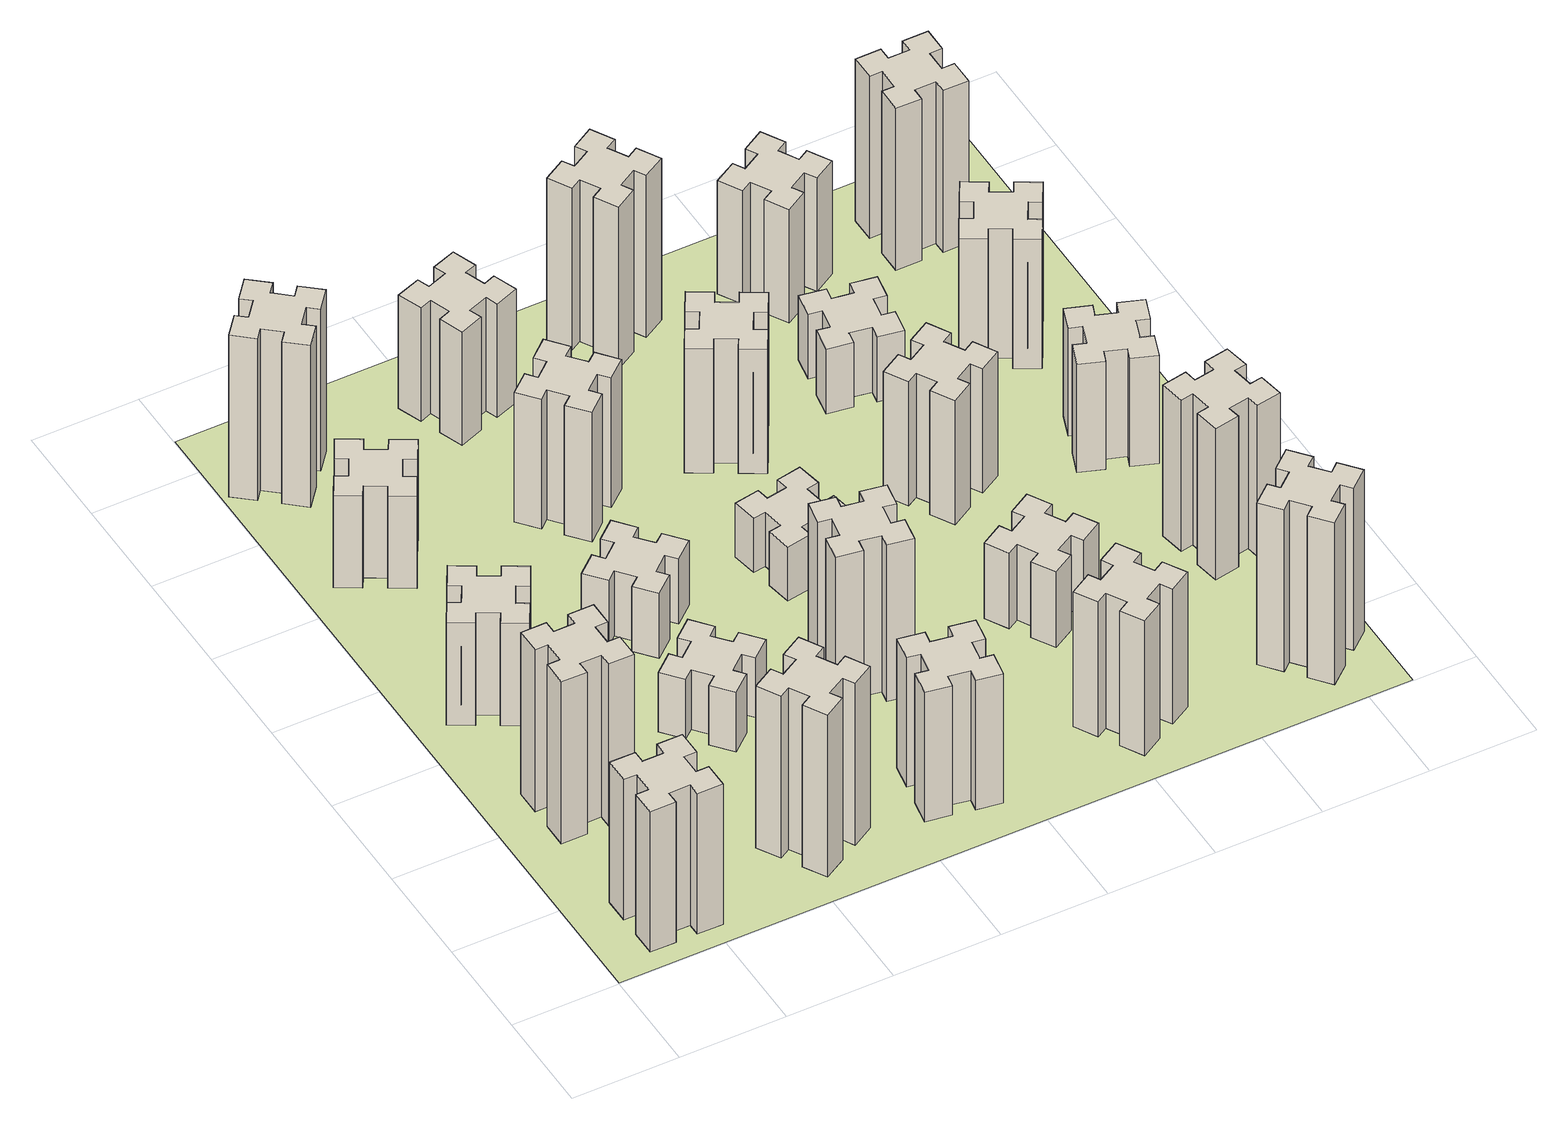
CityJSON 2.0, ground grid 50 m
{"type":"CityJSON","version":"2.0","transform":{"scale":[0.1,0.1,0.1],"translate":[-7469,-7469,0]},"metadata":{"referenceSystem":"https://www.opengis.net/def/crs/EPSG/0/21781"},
"CityObjects":{
"building1":{"type":"Building","attributes":{"class":"1000","function":"1000","usage":"1000","yearOfConstruction":2016,"roofType":"1000","measuredHeight":78,"storeysAboveGround":30,"storeysBelowGround":0},"geometry":[{"type":"Solid","lod":"1","boundaries":[[[[0,1,2,3,4,5,6,7,8,9,10,11,12,13,14,15,16,17,18,19]],[[17,16,20,21]],[[16,15,22,20]],[[15,14,23,22]],[[14,13,24,23]],[[13,12,25,24]],[[12,11,26,25]],[[11,10,27,26]],[[10,9,28,27]],[[9,8,29,28]],[[8,7,30,29]],[[7,6,31,30]],[[6,5,32,31]],[[5,4,33,32]],[[4,3,34,33]],[[3,2,35,34]],[[2,1,36,35]],[[1,0,37,36]],[[0,19,38,37]],[[19,18,39,38]],[[18,17,21,39]],[[24,25,26,27,28,29,30,31,32,33,34,35,36,37,38,39,21,20,22,23]]]]}]},
"building2":{"type":"Building","attributes":{"class":"1000","function":"1000","usage":"1000","yearOfConstruction":2016,"roofType":"1000","measuredHeight":90,"storeysAboveGround":30,"storeysBelowGround":0},"geometry":[{"type":"Solid","lod":"1","boundaries":[[[[40,41,42,43,44,45,46,47,48,49,50,51,52,53,54,55,56,57,58,59]],[[57,56,60,61]],[[56,55,62,60]],[[55,54,63,62]],[[54,53,64,63]],[[53,52,65,64]],[[52,51,66,65]],[[51,50,67,66]],[[50,49,68,67]],[[49,48,69,68]],[[48,47,70,69]],[[47,46,71,70]],[[46,45,72,71]],[[45,44,73,72]],[[44,43,74,73]],[[43,42,75,74]],[[42,41,76,75]],[[41,40,77,76]],[[40,59,78,77]],[[59,58,79,78]],[[58,57,61,79]],[[64,65,66,67,68,69,70,71,72,73,74,75,76,77,78,79,61,60,62,63]]]]}]},
"building3":{"type":"Building","attributes":{"class":"1000","function":"1000","usage":"1000","yearOfConstruction":2016,"roofType":"1000","measuredHeight":57,"storeysAboveGround":30,"storeysBelowGround":0},"geometry":[{"type":"Solid","lod":"1","boundaries":[[[[80,81,82,83,84,85,86,87,88,89,90,91,92,93,94,95,96,97,98,99]],[[97,96,100,101]],[[96,95,102,100]],[[95,94,103,102]],[[94,93,104,103]],[[93,92,105,104]],[[92,91,106,105]],[[91,90,107,106]],[[90,89,108,107]],[[89,88,109,108]],[[88,87,110,109]],[[87,86,111,110]],[[86,85,112,111]],[[85,84,113,112]],[[84,83,114,113]],[[83,82,115,114]],[[82,81,116,115]],[[81,80,117,116]],[[80,99,118,117]],[[99,98,119,118]],[[98,97,101,119]],[[104,105,106,107,108,109,110,111,112,113,114,115,116,117,118,119,101,100,102,103]]]]}]},
"building4":{"type":"Building","attributes":{"class":"1000","function":"1000","usage":"1000","yearOfConstruction":2016,"roofType":"1000","measuredHeight":51,"storeysAboveGround":30,"storeysBelowGround":0},"geometry":[{"type":"Solid","lod":"1","boundaries":[[[[120,121,122,123,124,125,126,127,128,129,130,131,132,133,134,135,136,137,138,139]],[[137,136,140,141]],[[136,135,142,140]],[[135,134,143,142]],[[134,133,144,143]],[[133,132,145,144]],[[132,131,146,145]],[[131,130,147,146]],[[130,129,148,147]],[[129,128,149,148]],[[128,127,150,149]],[[127,126,151,150]],[[126,125,152,151]],[[125,124,153,152]],[[124,123,154,153]],[[123,122,155,154]],[[122,121,156,155]],[[121,120,157,156]],[[120,139,158,157]],[[139,138,159,158]],[[138,137,141,159]],[[144,145,146,147,148,149,150,151,152,153,154,155,156,157,158,159,141,140,142,143]]]]}]},
"building5":{"type":"Building","attributes":{"class":"1000","function":"1000","usage":"1000","yearOfConstruction":2016,"roofType":"1000","measuredHeight":90,"storeysAboveGround":30,"storeysBelowGround":0},"geometry":[{"type":"Solid","lod":"1","boundaries":[[[[160,161,162,163,164,165,166,167,168,169,170,171,172,173,174,175,176,177,178,179]],[[177,176,180,181]],[[176,175,182,180]],[[175,174,183,182]],[[174,173,184,183]],[[173,172,185,184]],[[172,171,186,185]],[[171,170,187,186]],[[170,169,188,187]],[[169,168,189,188]],[[168,167,190,189]],[[167,166,191,190]],[[166,165,192,191]],[[165,164,193,192]],[[164,163,194,193]],[[163,162,195,194]],[[162,161,196,195]],[[161,160,197,196]],[[160,179,198,197]],[[179,178,199,198]],[[178,177,181,199]],[[184,185,186,187,188,189,190,191,192,193,194,195,196,197,198,199,181,180,182,183]]]]}]},
"building6":{"type":"Building","attributes":{"class":"1000","function":"1000","usage":"1000","yearOfConstruction":2016,"roofType":"1000","measuredHeight":90,"storeysAboveGround":30,"storeysBelowGround":0},"geometry":[{"type":"Solid","lod":"1","boundaries":[[[[200,201,202,203,204,205,206,207,208,209,210,211,212,213,214,215,216,217,218,219]],[[217,216,220,221]],[[216,215,222,220]],[[215,214,223,222]],[[214,213,224,223]],[[213,212,225,224]],[[212,211,226,225]],[[211,210,227,226]],[[210,209,228,227]],[[209,208,229,228]],[[208,207,230,229]],[[207,206,231,230]],[[206,205,232,231]],[[205,204,233,232]],[[204,203,234,233]],[[203,202,235,234]],[[202,201,236,235]],[[201,200,237,236]],[[200,219,238,237]],[[219,218,239,238]],[[218,217,221,239]],[[224,225,226,227,228,229,230,231,232,233,234,235,236,237,238,239,221,220,222,223]]]]}]},
"building7":{"type":"Building","attributes":{"class":"1000","function":"1000","usage":"1000","yearOfConstruction":2016,"roofType":"1000","measuredHeight":33,"storeysAboveGround":30,"storeysBelowGround":0},"geometry":[{"type":"Solid","lod":"1","boundaries":[[[[240,241,242,243,244,245,246,247,248,249,250,251,252,253,254,255,256,257,258,259]],[[257,256,260,261]],[[256,255,262,260]],[[255,254,263,262]],[[254,253,264,263]],[[253,252,265,264]],[[252,251,266,265]],[[251,250,267,266]],[[250,249,268,267]],[[249,248,269,268]],[[248,247,270,269]],[[247,246,271,270]],[[246,245,272,271]],[[245,244,273,272]],[[244,243,274,273]],[[243,242,275,274]],[[242,241,276,275]],[[241,240,277,276]],[[240,259,278,277]],[[259,258,279,278]],[[258,257,261,279]],[[264,265,266,267,268,269,270,271,272,273,274,275,276,277,278,279,261,260,262,263]]]]}]},
"building8":{"type":"Building","attributes":{"class":"1000","function":"1000","usage":"1000","yearOfConstruction":2016,"roofType":"1000","measuredHeight":36,"storeysAboveGround":30,"storeysBelowGround":0},"geometry":[{"type":"Solid","lod":"1","boundaries":[[[[280,281,282,283,284,285,286,287,288,289,290,291,292,293,294,295,296,297,298,299]],[[297,296,300,301]],[[296,295,302,300]],[[295,294,303,302]],[[294,293,304,303]],[[293,292,305,304]],[[292,291,306,305]],[[291,290,307,306]],[[290,289,308,307]],[[289,288,309,308]],[[288,287,310,309]],[[287,286,311,310]],[[286,285,312,311]],[[285,284,313,312]],[[284,283,314,313]],[[283,282,315,314]],[[282,281,316,315]],[[281,280,317,316]],[[280,299,318,317]],[[299,298,319,318]],[[298,297,301,319]],[[304,305,306,307,308,309,310,311,312,313,314,315,316,317,318,319,301,300,302,303]]]]}]},
"building9":{"type":"Building","attributes":{"class":"1000","function":"1000","usage":"1000","yearOfConstruction":2016,"roofType":"1000","measuredHeight":72,"storeysAboveGround":30,"storeysBelowGround":0},"geometry":[{"type":"Solid","lod":"1","boundaries":[[[[320,321,322,323,324,325,326,327,328,329,330,331,332,333,334,335,336,337,338,339]],[[337,336,340,341]],[[336,335,342,340]],[[335,334,343,342]],[[334,333,344,343]],[[333,332,345,344]],[[332,331,346,345]],[[331,330,347,346]],[[330,329,348,347]],[[329,328,349,348]],[[328,327,350,349]],[[327,326,351,350]],[[326,325,352,351]],[[325,324,353,352]],[[324,323,354,353]],[[323,322,355,354]],[[322,321,356,355]],[[321,320,357,356]],[[320,339,358,357]],[[339,338,359,358]],[[338,337,341,359]],[[344,345,346,347,348,349,350,351,352,353,354,355,356,357,358,359,341,340,342,343]]]]}]},
"building10":{"type":"Building","attributes":{"class":"1000","function":"1000","usage":"1000","yearOfConstruction":2016,"roofType":"1000","measuredHeight":72,"storeysAboveGround":30,"storeysBelowGround":0},"geometry":[{"type":"Solid","lod":"1","boundaries":[[[[360,361,362,363,364,365,366,367,368,369,370,371,372,373,374,375,376,377,378,379]],[[377,376,380,381]],[[376,375,382,380]],[[375,374,383,382]],[[374,373,384,383]],[[373,372,385,384]],[[372,371,386,385]],[[371,370,387,386]],[[370,369,388,387]],[[369,368,389,388]],[[368,367,390,389]],[[367,366,391,390]],[[366,365,392,391]],[[365,364,393,392]],[[364,363,394,393]],[[363,362,395,394]],[[362,361,396,395]],[[361,360,397,396]],[[360,379,398,397]],[[379,378,399,398]],[[378,377,381,399]],[[384,385,386,387,388,389,390,391,392,393,394,395,396,397,398,399,381,380,382,383]]]]}]},
"building11":{"type":"Building","attributes":{"class":"1000","function":"1000","usage":"1000","yearOfConstruction":2016,"roofType":"1000","measuredHeight":87,"storeysAboveGround":30,"storeysBelowGround":0},"geometry":[{"type":"Solid","lod":"1","boundaries":[[[[400,401,402,403,404,405,406,407,408,409,410,411,412,413,414,415,416,417,418,419]],[[417,416,420,421]],[[416,415,422,420]],[[415,414,423,422]],[[414,413,424,423]],[[413,412,425,424]],[[412,411,426,425]],[[411,410,427,426]],[[410,409,428,427]],[[409,408,429,428]],[[408,407,430,429]],[[407,406,431,430]],[[406,405,432,431]],[[405,404,433,432]],[[404,403,434,433]],[[403,402,435,434]],[[402,401,436,435]],[[401,400,437,436]],[[400,419,438,437]],[[419,418,439,438]],[[418,417,421,439]],[[424,425,426,427,428,429,430,431,432,433,434,435,436,437,438,439,421,420,422,423]]]]}]},
"building12":{"type":"Building","attributes":{"class":"1000","function":"1000","usage":"1000","yearOfConstruction":2016,"roofType":"1000","measuredHeight":63,"storeysAboveGround":30,"storeysBelowGround":0},"geometry":[{"type":"Solid","lod":"1","boundaries":[[[[440,441,442,443,444,445,446,447,448,449,450,451,452,453,454,455,456,457,458,459]],[[457,456,460,461]],[[456,455,462,460]],[[455,454,463,462]],[[454,453,464,463]],[[453,452,465,464]],[[452,451,466,465]],[[451,450,467,466]],[[450,449,468,467]],[[449,448,469,468]],[[448,447,470,469]],[[447,446,471,470]],[[446,445,472,471]],[[445,444,473,472]],[[444,443,474,473]],[[443,442,475,474]],[[442,441,476,475]],[[441,440,477,476]],[[440,459,478,477]],[[459,458,479,478]],[[458,457,461,479]],[[464,465,466,467,468,469,470,471,472,473,474,475,476,477,478,479,461,460,462,463]]]]}]},
"building13":{"type":"Building","attributes":{"class":"1000","function":"1000","usage":"1000","yearOfConstruction":2016,"roofType":"1000","measuredHeight":30,"storeysAboveGround":30,"storeysBelowGround":0},"geometry":[{"type":"Solid","lod":"1","boundaries":[[[[480,481,482,483,484,485,486,487,488,489,490,491,492,493,494,495,496,497,498,499]],[[497,496,500,501]],[[496,495,502,500]],[[495,494,503,502]],[[494,493,504,503]],[[493,492,505,504]],[[492,491,506,505]],[[491,490,507,506]],[[490,489,508,507]],[[489,488,509,508]],[[488,487,510,509]],[[487,486,511,510]],[[486,485,512,511]],[[485,484,513,512]],[[484,483,514,513]],[[483,482,515,514]],[[482,481,516,515]],[[481,480,517,516]],[[480,499,518,517]],[[499,498,519,518]],[[498,497,501,519]],[[504,505,506,507,508,509,510,511,512,513,514,515,516,517,518,519,501,500,502,503]]]]}]},
"building14":{"type":"Building","attributes":{"class":"1000","function":"1000","usage":"1000","yearOfConstruction":2016,"roofType":"1000","measuredHeight":75,"storeysAboveGround":30,"storeysBelowGround":0},"geometry":[{"type":"Solid","lod":"1","boundaries":[[[[520,521,522,523,524,525,526,527,528,529,530,531,532,533,534,535,536,537,538,539]],[[537,536,540,541]],[[536,535,542,540]],[[535,534,543,542]],[[534,533,544,543]],[[533,532,545,544]],[[532,531,546,545]],[[531,530,547,546]],[[530,529,548,547]],[[529,528,549,548]],[[528,527,550,549]],[[527,526,551,550]],[[526,525,552,551]],[[525,524,553,552]],[[524,523,554,553]],[[523,522,555,554]],[[522,521,556,555]],[[521,520,557,556]],[[520,539,558,557]],[[539,538,559,558]],[[538,537,541,559]],[[544,545,546,547,548,549,550,551,552,553,554,555,556,557,558,559,541,540,542,543]]]]}]},
"building15":{"type":"Building","attributes":{"class":"1000","function":"1000","usage":"1000","yearOfConstruction":2016,"roofType":"1000","measuredHeight":69,"storeysAboveGround":30,"storeysBelowGround":0},"geometry":[{"type":"Solid","lod":"1","boundaries":[[[[560,561,562,563,564,565,566,567,568,569,570,571,572,573,574,575,576,577,578,579]],[[577,576,580,581]],[[576,575,582,580]],[[575,574,583,582]],[[574,573,584,583]],[[573,572,585,584]],[[572,571,586,585]],[[571,570,587,586]],[[570,569,588,587]],[[569,568,589,588]],[[568,567,590,589]],[[567,566,591,590]],[[566,565,592,591]],[[565,564,593,592]],[[564,563,594,593]],[[563,562,595,594]],[[562,561,596,595]],[[561,560,597,596]],[[560,579,598,597]],[[579,578,599,598]],[[578,577,581,599]],[[584,585,586,587,588,589,590,591,592,593,594,595,596,597,598,599,581,580,582,583]]]]}]},
"building16":{"type":"Building","attributes":{"class":"1000","function":"1000","usage":"1000","yearOfConstruction":2016,"roofType":"1000","measuredHeight":90,"storeysAboveGround":30,"storeysBelowGround":0},"geometry":[{"type":"Solid","lod":"1","boundaries":[[[[600,601,602,603,604,605,606,607,608,609,610,611,612,613,614,615,616,617,618,619]],[[617,616,620,621]],[[616,615,622,620]],[[615,614,623,622]],[[614,613,624,623]],[[613,612,625,624]],[[612,611,626,625]],[[611,610,627,626]],[[610,609,628,627]],[[609,608,629,628]],[[608,607,630,629]],[[607,606,631,630]],[[606,605,632,631]],[[605,604,633,632]],[[604,603,634,633]],[[603,602,635,634]],[[602,601,636,635]],[[601,600,637,636]],[[600,619,638,637]],[[619,618,639,638]],[[618,617,621,639]],[[624,625,626,627,628,629,630,631,632,633,634,635,636,637,638,639,621,620,622,623]]]]}]},
"building17":{"type":"Building","attributes":{"class":"1000","function":"1000","usage":"1000","yearOfConstruction":2016,"roofType":"1000","measuredHeight":42,"storeysAboveGround":30,"storeysBelowGround":0},"geometry":[{"type":"Solid","lod":"1","boundaries":[[[[640,641,642,643,644,645,646,647,648,649,650,651,652,653,654,655,656,657,658,659]],[[657,656,660,661]],[[656,655,662,660]],[[655,654,663,662]],[[654,653,664,663]],[[653,652,665,664]],[[652,651,666,665]],[[651,650,667,666]],[[650,649,668,667]],[[649,648,669,668]],[[648,647,670,669]],[[647,646,671,670]],[[646,645,672,671]],[[645,644,673,672]],[[644,643,674,673]],[[643,642,675,674]],[[642,641,676,675]],[[641,640,677,676]],[[640,659,678,677]],[[659,658,679,678]],[[658,657,661,679]],[[664,665,666,667,668,669,670,671,672,673,674,675,676,677,678,679,661,660,662,663]]]]}]},
"building18":{"type":"Building","attributes":{"class":"1000","function":"1000","usage":"1000","yearOfConstruction":2016,"roofType":"1000","measuredHeight":69,"storeysAboveGround":30,"storeysBelowGround":0},"geometry":[{"type":"Solid","lod":"1","boundaries":[[[[680,681,682,683,684,685,686,687,688,689,690,691,692,693,694,695,696,697,698,699]],[[697,696,700,701]],[[696,695,702,700]],[[695,694,703,702]],[[694,693,704,703]],[[693,692,705,704]],[[692,691,706,705]],[[691,690,707,706]],[[690,689,708,707]],[[689,688,709,708]],[[688,687,710,709]],[[687,686,711,710]],[[686,685,712,711]],[[685,684,713,712]],[[684,683,714,713]],[[683,682,715,714]],[[682,681,716,715]],[[681,680,717,716]],[[680,699,718,717]],[[699,698,719,718]],[[698,697,701,719]],[[704,705,706,707,708,709,710,711,712,713,714,715,716,717,718,719,701,700,702,703]]]]}]},
"building19":{"type":"Building","attributes":{"class":"1000","function":"1000","usage":"1000","yearOfConstruction":2016,"roofType":"1000","measuredHeight":36,"storeysAboveGround":30,"storeysBelowGround":0},"geometry":[{"type":"Solid","lod":"1","boundaries":[[[[720,721,722,723,724,725,726,727,728,729,730,731,732,733,734,735,736,737,738,739]],[[737,736,740,741]],[[736,735,742,740]],[[735,734,743,742]],[[734,733,744,743]],[[733,732,745,744]],[[732,731,746,745]],[[731,730,747,746]],[[730,729,748,747]],[[729,728,749,748]],[[728,727,750,749]],[[727,726,751,750]],[[726,725,752,751]],[[725,724,753,752]],[[724,723,754,753]],[[723,722,755,754]],[[722,721,756,755]],[[721,720,757,756]],[[720,739,758,757]],[[739,738,759,758]],[[738,737,741,759]],[[744,745,746,747,748,749,750,751,752,753,754,755,756,757,758,759,741,740,742,743]]]]}]},
"building20":{"type":"Building","attributes":{"class":"1000","function":"1000","usage":"1000","yearOfConstruction":2016,"roofType":"1000","measuredHeight":90,"storeysAboveGround":30,"storeysBelowGround":0},"geometry":[{"type":"Solid","lod":"1","boundaries":[[[[760,761,762,763,764,765,766,767,768,769,770,771,772,773,774,775,776,777,778,779]],[[777,776,780,781]],[[776,775,782,780]],[[775,774,783,782]],[[774,773,784,783]],[[773,772,785,784]],[[772,771,786,785]],[[771,770,787,786]],[[770,769,788,787]],[[769,768,789,788]],[[768,767,790,789]],[[767,766,791,790]],[[766,765,792,791]],[[765,764,793,792]],[[764,763,794,793]],[[763,762,795,794]],[[762,761,796,795]],[[761,760,797,796]],[[760,779,798,797]],[[779,778,799,798]],[[778,777,781,799]],[[784,785,786,787,788,789,790,791,792,793,794,795,796,797,798,799,781,780,782,783]]]]}]},
"building21":{"type":"Building","attributes":{"class":"1000","function":"1000","usage":"1000","yearOfConstruction":2016,"roofType":"1000","measuredHeight":63,"storeysAboveGround":30,"storeysBelowGround":0},"geometry":[{"type":"Solid","lod":"1","boundaries":[[[[800,801,802,803,804,805,806,807,808,809,810,811,812,813,814,815,816,817,818,819]],[[817,816,820,821]],[[816,815,822,820]],[[815,814,823,822]],[[814,813,824,823]],[[813,812,825,824]],[[812,811,826,825]],[[811,810,827,826]],[[810,809,828,827]],[[809,808,829,828]],[[808,807,830,829]],[[807,806,831,830]],[[806,805,832,831]],[[805,804,833,832]],[[804,803,834,833]],[[803,802,835,834]],[[802,801,836,835]],[[801,800,837,836]],[[800,819,838,837]],[[819,818,839,838]],[[818,817,821,839]],[[824,825,826,827,828,829,830,831,832,833,834,835,836,837,838,839,821,820,822,823]]]]}]},
"building22":{"type":"Building","attributes":{"class":"1000","function":"1000","usage":"1000","yearOfConstruction":2016,"roofType":"1000","measuredHeight":84,"storeysAboveGround":30,"storeysBelowGround":0},"geometry":[{"type":"Solid","lod":"1","boundaries":[[[[840,841,842,843,844,845,846,847,848,849,850,851,852,853,854,855,856,857,858,859]],[[857,856,860,861]],[[856,855,862,860]],[[855,854,863,862]],[[854,853,864,863]],[[853,852,865,864]],[[852,851,866,865]],[[851,850,867,866]],[[850,849,868,867]],[[849,848,869,868]],[[848,847,870,869]],[[847,846,871,870]],[[846,845,872,871]],[[845,844,873,872]],[[844,843,874,873]],[[843,842,875,874]],[[842,841,876,875]],[[841,840,877,876]],[[840,859,878,877]],[[859,858,879,878]],[[858,857,861,879]],[[864,865,866,867,868,869,870,871,872,873,874,875,876,877,878,879,861,860,862,863]]]]}]},
"building23":{"type":"Building","attributes":{"class":"1000","function":"1000","usage":"1000","yearOfConstruction":2016,"roofType":"1000","measuredHeight":60,"storeysAboveGround":30,"storeysBelowGround":0},"geometry":[{"type":"Solid","lod":"1","boundaries":[[[[880,881,882,883,884,885,886,887,888,889,890,891,892,893,894,895,896,897,898,899]],[[897,896,900,901]],[[896,895,902,900]],[[895,894,903,902]],[[894,893,904,903]],[[893,892,905,904]],[[892,891,906,905]],[[891,890,907,906]],[[890,889,908,907]],[[889,888,909,908]],[[888,887,910,909]],[[887,886,911,910]],[[886,885,912,911]],[[885,884,913,912]],[[884,883,914,913]],[[883,882,915,914]],[[882,881,916,915]],[[881,880,917,916]],[[880,899,918,917]],[[899,898,919,918]],[[898,897,901,919]],[[904,905,906,907,908,909,910,911,912,913,914,915,916,917,918,919,901,900,902,903]]]]}]},
"building24":{"type":"Building","attributes":{"class":"1000","function":"1000","usage":"1000","yearOfConstruction":2016,"roofType":"1000","measuredHeight":72,"storeysAboveGround":30,"storeysBelowGround":0},"geometry":[{"type":"Solid","lod":"1","boundaries":[[[[920,921,922,923,924,925,926,927,928,929,930,931,932,933,934,935,936,937,938,939]],[[937,936,940,941]],[[936,935,942,940]],[[935,934,943,942]],[[934,933,944,943]],[[933,932,945,944]],[[932,931,946,945]],[[931,930,947,946]],[[930,929,948,947]],[[929,928,949,948]],[[928,927,950,949]],[[927,926,951,950]],[[926,925,952,951]],[[925,924,953,952]],[[924,923,954,953]],[[923,922,955,954]],[[922,921,956,955]],[[921,920,957,956]],[[920,939,958,957]],[[939,938,959,958]],[[938,937,941,959]],[[944,945,946,947,948,949,950,951,952,953,954,955,956,957,958,959,941,940,942,943]]]]}]},
"building25":{"type":"Building","attributes":{"class":"1000","function":"1000","usage":"1000","yearOfConstruction":2016,"roofType":"1000","measuredHeight":90,"storeysAboveGround":30,"storeysBelowGround":0},"geometry":[{"type":"Solid","lod":"1","boundaries":[[[[960,961,962,963,964,965,966,967,968,969,970,971,972,973,974,975,976,977,978,979]],[[977,976,980,981]],[[976,975,982,980]],[[975,974,983,982]],[[974,973,984,983]],[[973,972,985,984]],[[972,971,986,985]],[[971,970,987,986]],[[970,969,988,987]],[[969,968,989,988]],[[968,967,990,989]],[[967,966,991,990]],[[966,965,992,991]],[[965,964,993,992]],[[964,963,994,993]],[[963,962,995,994]],[[962,961,996,995]],[[961,960,997,996]],[[960,979,998,997]],[[979,978,999,998]],[[978,977,981,999]],[[984,985,986,987,988,989,990,991,992,993,994,995,996,997,998,999,981,980,982,983]]]]}]},
"landuse1":{"type":"LandUse","attributes":{"name":"plot1","function":"1010"},"geometry":[{"type":"MultiSurface","lod":"1","boundaries":[[[1000,1001,1002,1003]]]}]}
},
"vertices":[
[265,325,0],[265,225,0],[205,225,0],[205,105,0],[325,105,0],[325,165,0],[425,165,0],[425,105,0],[545,105,0],[545,225,0],[485,225,0],[485,325,0],[545,325,0],[545,445,0],[425,445,0],[425,385,0],[325,385,0],[325,445,0],[205,445,0],[205,325,0],[325,385,780],[325,445,780],[425,385,780],[425,445,780],[545,445,780],[545,325,780],[485,325,780],[485,225,780],[545,225,780],[545,105,780],[425,105,780],[425,165,780],[325,165,780],[325,105,780],[205,105,780],[205,225,780],[265,225,780],[265,325,780],[205,325,780],[205,445,780],
[265,1065,0],[265,965,0],[205,965,0],[205,845,0],[325,845,0],[325,905,0],[425,905,0],[425,845,0],[545,845,0],[545,965,0],[485,965,0],[485,1065,0],[545,1065,0],[545,1185,0],[425,1185,0],[425,1125,0],[325,1125,0],[325,1185,0],[205,1185,0],[205,1065,0],[325,1125,900],[325,1185,900],[425,1125,900],[425,1185,900],[545,1185,900],[545,1065,900],[485,1065,900],[485,965,900],[545,965,900],[545,845,900],[425,845,900],[425,905,900],[325,905,900],[325,845,900],[205,845,900],[205,965,900],[265,965,900],[265,1065,900],[205,1065,900],[205,1185,900],
[474,1826,0],[387,1876,0],[417,1928,0],[313,1988,0],[253,1884,0],[305,1854,0],[255,1767,0],[203,1797,0],[143,1693,0],[247,1633,0],[277,1685,0],[364,1635,0],[334,1583,0],[438,1523,0],[498,1627,0],[446,1657,0],[496,1744,0],[548,1714,0],[608,1818,0],[504,1878,0],[496,1744,570],[548,1714,570],[446,1657,570],[498,1627,570],[438,1523,570],[334,1583,570],[364,1635,570],[277,1685,570],[247,1633,570],[143,1693,570],[203,1797,570],[255,1767,570],[305,1854,570],[253,1884,570],[313,1988,570],[417,1928,570],[387,1876,570],[474,1826,570],[504,1878,570],[608,1818,570],
[446,2597,0],[496,2684,0],[548,2654,0],[608,2758,0],[504,2818,0],[474,2766,0],[387,2816,0],[417,2868,0],[313,2928,0],[253,2824,0],[305,2794,0],[255,2707,0],[203,2737,0],[143,2633,0],[247,2573,0],[277,2625,0],[364,2575,0],[334,2523,0],[438,2463,0],[498,2567,0],[364,2575,510],[334,2523,510],[277,2625,510],[247,2573,510],[143,2633,510],[203,2737,510],[255,2707,510],[305,2794,510],[253,2824,510],[313,2928,510],[417,2868,510],[387,2816,510],[474,2766,510],[504,2818,510],[608,2758,510],[548,2654,510],[496,2684,510],[446,2597,510],[498,2567,510],[438,2463,510],
[1127,255,0],[1214,305,0],[1244,253,0],[1348,313,0],[1288,417,0],[1236,387,0],[1186,474,0],[1238,504,0],[1178,608,0],[1074,548,0],[1104,496,0],[1017,446,0],[987,498,0],[883,438,0],[943,334,0],[995,364,0],[1045,277,0],[993,247,0],[1053,143,0],[1157,203,0],[1045,277,900],[993,247,900],[995,364,900],[943,334,900],[883,438,900],[987,498,900],[1017,446,900],[1104,496,900],[1074,548,900],[1178,608,900],[1238,504,900],[1186,474,900],[1236,387,900],[1288,417,900],[1348,313,900],[1244,253,900],[1214,305,900],[1127,255,900],[1157,203,900],[1053,143,900],
[384,3387,0],[308,3452,0],[346,3498,0],[254,3575,0],[177,3483,0],[223,3444,0],[159,3368,0],[113,3406,0],[36,3314,0],[128,3237,0],[166,3283,0],[243,3219,0],[204,3173,0],[296,3096,0],[373,3188,0],[327,3226,0],[392,3303,0],[438,3264,0],[515,3356,0],[423,3433,0],[392,3303,900],[438,3264,900],[327,3226,900],[373,3188,900],[296,3096,900],[204,3173,900],[243,3219,900],[166,3283,900],[128,3237,900],[36,3314,900],[113,3406,900],[159,3368,900],[223,3444,900],[177,3483,900],[254,3575,900],[346,3498,900],[308,3452,900],[384,3387,900],[423,3433,900],[515,3356,900],
[1083,1332,0],[1006,1267,0],[968,1313,0],[876,1236,0],[953,1144,0],[999,1183,0],[1063,1106,0],[1017,1068,0],[1094,976,0],[1186,1053,0],[1148,1099,0],[1224,1163,0],[1263,1117,0],[1355,1194,0],[1278,1286,0],[1232,1248,0],[1167,1324,0],[1213,1363,0],[1136,1455,0],[1044,1378,0],[1167,1324,330],[1213,1363,330],[1232,1248,330],[1278,1286,330],[1355,1194,330],[1263,1117,330],[1224,1163,330],[1148,1099,330],[1186,1053,330],[1094,976,330],[1017,1068,330],[1063,1106,330],[999,1183,330],[953,1144,330],[876,1236,330],[968,1313,330],[1006,1267,330],[1083,1332,330],[1044,1378,330],[1136,1455,330],
[1083,1972,0],[1006,1907,0],[968,1953,0],[876,1876,0],[953,1784,0],[999,1823,0],[1063,1746,0],[1017,1708,0],[1094,1616,0],[1186,1693,0],[1148,1739,0],[1224,1803,0],[1263,1757,0],[1355,1834,0],[1278,1926,0],[1232,1888,0],[1167,1964,0],[1213,2003,0],[1136,2095,0],[1044,2018,0],[1167,1964,360],[1213,2003,360],[1232,1888,360],[1278,1926,360],[1355,1834,360],[1263,1757,360],[1224,1803,360],[1148,1739,360],[1186,1693,360],[1094,1616,360],[1017,1708,360],[1063,1746,360],[999,1823,360],[953,1784,360],[876,1876,360],[968,1953,360],[1006,1907,360],[1083,1972,360],[1044,2018,360],[1136,2095,360],
[1855,307,0],[1872,405,0],[1931,395,0],[1952,513,0],[1834,534,0],[1824,475,0],[1725,492,0],[1736,551,0],[1617,572,0],[1597,454,0],[1656,444,0],[1638,345,0],[1579,356,0],[1558,237,0],[1677,217,0],[1687,276,0],[1785,258,0],[1775,199,0],[1893,178,0],[1914,297,0],[1785,258,720],[1775,199,720],[1687,276,720],[1677,217,720],[1558,237,720],[1579,356,720],[1638,345,720],[1656,444,720],[1597,454,720],[1617,572,720],[1736,551,720],[1725,492,720],[1824,475,720],[1834,534,720],[1952,513,720],[1931,395,720],[1872,405,720],[1855,307,720],[1914,297,720],[1893,178,720],
[1099,2563,0],[1163,2486,0],[1117,2448,0],[1194,2356,0],[1286,2433,0],[1248,2479,0],[1324,2543,0],[1363,2497,0],[1455,2574,0],[1378,2666,0],[1332,2628,0],[1267,2704,0],[1313,2743,0],[1236,2835,0],[1144,2758,0],[1183,2712,0],[1106,2647,0],[1068,2693,0],[976,2616,0],[1053,2524,0],[1106,2647,720],[1068,2693,720],[1183,2712,720],[1144,2758,720],[1236,2835,720],[1313,2743,720],[1267,2704,720],[1332,2628,720],[1378,2666,720],[1455,2574,720],[1363,2497,720],[1324,2543,720],[1248,2479,720],[1286,2433,720],[1194,2356,720],[1117,2448,720],[1163,2486,720],[1099,2563,720],[1053,2524,720],[976,2616,720],
[1855,1047,0],[1872,1145,0],[1931,1135,0],[1952,1253,0],[1834,1274,0],[1824,1215,0],[1725,1232,0],[1736,1291,0],[1617,1312,0],[1597,1194,0],[1656,1184,0],[1638,1085,0],[1579,1096,0],[1558,977,0],[1677,957,0],[1687,1016,0],[1785,998,0],[1775,939,0],[1893,918,0],[1914,1037,0],[1785,998,870],[1775,939,870],[1687,1016,870],[1677,957,870],[1558,977,870],[1579,1096,870],[1638,1085,870],[1656,1184,870],[1597,1194,870],[1617,1312,870],[1736,1291,870],[1725,1232,870],[1824,1215,870],[1834,1274,870],[1952,1253,870],[1931,1135,870],[1872,1145,870],[1855,1047,870],[1914,1037,870],[1893,918,870],
[1125,3456,0],[1031,3422,0],[1010,3478,0],[897,3437,0],[939,3324,0],[995,3345,0],[1029,3251,0],[973,3230,0],[1014,3117,0],[1127,3159,0],[1106,3215,0],[1200,3249,0],[1220,3193,0],[1333,3234,0],[1292,3347,0],[1236,3326,0],[1202,3420,0],[1258,3440,0],[1217,3553,0],[1104,3512,0],[1202,3420,630],[1258,3440,630],[1236,3326,630],[1292,3347,630],[1333,3234,630],[1220,3193,630],[1200,3249,630],[1106,3215,630],[1127,3159,630],[1014,3117,630],[973,3230,630],[1029,3251,630],[995,3345,630],[939,3324,630],[897,3437,630],[1010,3478,630],[1031,3422,630],[1125,3456,630],[1104,3512,630],[1217,3553,630],
[1972,1825,0],[1955,1924,0],[2014,1934,0],[1993,2052,0],[1875,2031,0],[1885,1972,0],[1787,1955,0],[1777,2014,0],[1658,1993,0],[1679,1875,0],[1738,1885,0],[1756,1787,0],[1697,1777,0],[1717,1658,0],[1836,1679,0],[1825,1738,0],[1924,1756,0],[1934,1697,0],[2052,1717,0],[2031,1836,0],[1924,1756,300],[1934,1697,300],[1825,1738,300],[1836,1679,300],[1717,1658,300],[1697,1777,300],[1756,1787,300],[1738,1885,300],[1679,1875,300],[1658,1993,300],[1777,2014,300],[1787,1955,300],[1885,1972,300],[1875,2031,300],[1993,2052,300],[2014,1934,300],[1955,1924,300],[1972,1825,300],[2031,1836,300],[2052,1717,300],
[2475,364,0],[2525,277,0],[2473,247,0],[2533,143,0],[2637,203,0],[2607,255,0],[2694,305,0],[2724,253,0],[2828,313,0],[2768,417,0],[2716,387,0],[2666,474,0],[2718,504,0],[2658,608,0],[2554,548,0],[2584,496,0],[2497,446,0],[2467,498,0],[2363,438,0],[2423,334,0],[2497,446,750],[2467,498,750],[2584,496,750],[2554,548,750],[2658,608,750],[2718,504,750],[2666,474,750],[2716,387,750],[2768,417,750],[2828,313,750],[2724,253,750],[2694,305,750],[2607,255,750],[2637,203,750],[2533,143,750],[2473,247,750],[2525,277,750],[2475,364,750],[2423,334,750],[2363,438,750],
[2026,2497,0],[2076,2584,0],[2128,2554,0],[2188,2658,0],[2084,2718,0],[2054,2666,0],[1967,2716,0],[1997,2768,0],[1893,2828,0],[1833,2724,0],[1885,2694,0],[1835,2607,0],[1783,2637,0],[1723,2533,0],[1827,2473,0],[1857,2525,0],[1944,2475,0],[1914,2423,0],[2018,2363,0],[2078,2467,0],[1944,2475,690],[1914,2423,690],[1857,2525,690],[1827,2473,690],[1723,2533,690],[1783,2637,690],[1835,2607,690],[1885,2694,690],[1833,2724,690],[1893,2828,690],[1997,2768,690],[1967,2716,690],[2054,2666,690],[2084,2718,690],[2188,2658,690],[2128,2554,690],[2076,2584,690],[2026,2497,690],[2078,2467,690],[2018,2363,690],
[1844,3556,0],[1757,3506,0],[1727,3558,0],[1623,3498,0],[1683,3394,0],[1735,3424,0],[1785,3337,0],[1733,3307,0],[1793,3203,0],[1897,3263,0],[1867,3315,0],[1954,3365,0],[1984,3313,0],[2088,3373,0],[2028,3477,0],[1976,3447,0],[1926,3534,0],[1978,3564,0],[1918,3668,0],[1814,3608,0],[1926,3534,900],[1978,3564,900],[1976,3447,900],[2028,3477,900],[2088,3373,900],[1984,3313,900],[1954,3365,900],[1867,3315,900],[1897,3263,900],[1793,3203,900],[1733,3307,900],[1785,3337,900],[1735,3424,900],[1683,3394,900],[1623,3498,900],[1727,3558,900],[1757,3506,900],[1844,3556,900],[1814,3608,900],[1918,3668,900],
[2716,1127,0],[2666,1214,0],[2718,1244,0],[2658,1348,0],[2554,1288,0],[2584,1236,0],[2497,1186,0],[2467,1238,0],[2363,1178,0],[2423,1074,0],[2475,1104,0],[2525,1017,0],[2473,987,0],[2533,883,0],[2637,943,0],[2607,995,0],[2694,1045,0],[2724,993,0],[2828,1053,0],[2768,1157,0],[2694,1045,420],[2724,993,420],[2607,995,420],[2637,943,420],[2533,883,420],[2473,987,420],[2525,1017,420],[2475,1104,420],[2423,1074,420],[2363,1178,420],[2467,1238,420],[2497,1186,420],[2584,1236,420],[2554,1288,420],[2658,1348,420],[2718,1244,420],[2666,1214,420],[2716,1127,420],[2768,1157,420],[2828,1053,420],
[2475,1944,0],[2525,1857,0],[2473,1827,0],[2533,1723,0],[2637,1783,0],[2607,1835,0],[2694,1885,0],[2724,1833,0],[2828,1893,0],[2768,1997,0],[2716,1967,0],[2666,2054,0],[2718,2084,0],[2658,2188,0],[2554,2128,0],[2584,2076,0],[2497,2026,0],[2467,2078,0],[2363,2018,0],[2423,1914,0],[2497,2026,690],[2467,2078,690],[2584,2076,690],[2554,2128,690],[2658,2188,690],[2718,2084,690],[2666,2054,690],[2716,1967,690],[2768,1997,690],[2828,1893,690],[2724,1833,690],[2694,1885,690],[2607,1835,690],[2637,1783,690],[2533,1723,690],[2473,1827,690],[2525,1857,690],[2475,1944,690],[2423,1914,690],[2363,2018,690],
[2664,2795,0],[2565,2812,0],[2576,2871,0],[2457,2892,0],[2437,2774,0],[2496,2764,0],[2478,2665,0],[2419,2676,0],[2398,2557,0],[2517,2537,0],[2527,2596,0],[2625,2578,0],[2615,2519,0],[2733,2498,0],[2754,2617,0],[2695,2627,0],[2712,2725,0],[2771,2715,0],[2792,2833,0],[2674,2854,0],[2712,2725,360],[2771,2715,360],[2695,2627,360],[2754,2617,360],[2733,2498,360],[2615,2519,360],[2625,2578,360],[2527,2596,360],[2517,2537,360],[2398,2557,360],[2419,2676,360],[2478,2665,360],[2496,2764,360],[2437,2774,360],[2457,2892,360],[2576,2871,360],[2565,2812,360],[2664,2795,360],[2674,2854,360],[2792,2833,360],
[3468,259,0],[3544,323,0],[3583,277,0],[3675,354,0],[3598,446,0],[3552,408,0],[3487,484,0],[3533,523,0],[3456,615,0],[3364,538,0],[3403,492,0],[3326,427,0],[3288,473,0],[3196,396,0],[3273,304,0],[3319,343,0],[3383,266,0],[3337,228,0],[3414,136,0],[3506,213,0],[3383,266,900],[3337,228,900],[3319,343,900],[3273,304,900],[3196,396,900],[3288,473,900],[3326,427,900],[3403,492,900],[3364,538,900],[3456,615,900],[3533,523,900],[3487,484,900],[3552,408,900],[3598,446,900],[3675,354,900],[3583,277,900],[3544,323,900],[3468,259,900],[3506,213,900],[3414,136,900],
[2716,3347,0],[2666,3434,0],[2718,3464,0],[2658,3568,0],[2554,3508,0],[2584,3456,0],[2497,3406,0],[2467,3458,0],[2363,3398,0],[2423,3294,0],[2475,3324,0],[2525,3237,0],[2473,3207,0],[2533,3103,0],[2637,3163,0],[2607,3215,0],[2694,3265,0],[2724,3213,0],[2828,3273,0],[2768,3377,0],[2694,3265,630],[2724,3213,630],[2607,3215,630],[2637,3163,630],[2533,3103,630],[2473,3207,630],[2525,3237,630],[2475,3324,630],[2423,3294,630],[2363,3398,630],[2467,3458,630],[2497,3406,630],[2584,3456,630],[2554,3508,630],[2658,3568,630],[2718,3464,630],[2666,3434,630],[2716,3347,630],[2768,3377,630],[2828,3273,630],
[3405,998,0],[3504,1016,0],[3514,957,0],[3632,977,0],[3611,1096,0],[3552,1085,0],[3535,1184,0],[3594,1194,0],[3573,1312,0],[3455,1291,0],[3465,1232,0],[3367,1215,0],[3357,1274,0],[3238,1253,0],[3259,1135,0],[3318,1145,0],[3336,1047,0],[3277,1037,0],[3297,918,0],[3416,939,0],[3336,1047,840],[3277,1037,840],[3318,1145,840],[3259,1135,840],[3238,1253,840],[3357,1274,840],[3367,1215,840],[3465,1232,840],[3455,1291,840],[3573,1312,840],[3594,1194,840],[3535,1184,840],[3552,1085,840],[3611,1096,840],[3632,977,840],[3514,957,840],[3504,1016,840],[3405,998,840],[3416,939,840],[3297,918,840],
[3422,1771,0],[3456,1865,0],[3512,1844,0],[3553,1957,0],[3440,1998,0],[3420,1942,0],[3326,1976,0],[3347,2032,0],[3234,2073,0],[3193,1960,0],[3249,1940,0],[3215,1846,0],[3159,1867,0],[3117,1754,0],[3230,1713,0],[3251,1769,0],[3345,1735,0],[3324,1679,0],[3437,1637,0],[3478,1750,0],[3345,1735,600],[3324,1679,600],[3251,1769,600],[3230,1713,600],[3117,1754,600],[3159,1867,600],[3215,1846,600],[3249,1940,600],[3193,1960,600],[3234,2073,600],[3347,2032,600],[3326,1976,600],[3420,1942,600],[3440,1998,600],[3553,1957,600],[3512,1844,600],[3456,1865,600],[3422,1771,600],[3478,1750,600],[3437,1637,600],
[3165,2694,0],[3115,2607,0],[3063,2637,0],[3003,2533,0],[3107,2473,0],[3137,2525,0],[3224,2475,0],[3194,2423,0],[3298,2363,0],[3358,2467,0],[3306,2497,0],[3356,2584,0],[3408,2554,0],[3468,2658,0],[3364,2718,0],[3334,2666,0],[3247,2716,0],[3277,2768,0],[3173,2828,0],[3113,2724,0],[3247,2716,720],[3277,2768,720],[3334,2666,720],[3364,2718,720],[3468,2658,720],[3408,2554,720],[3356,2584,720],[3306,2497,720],[3358,2467,720],[3298,2363,720],[3194,2423,720],[3224,2475,720],[3137,2525,720],[3107,2473,720],[3003,2533,720],[3063,2637,720],[3115,2607,720],[3165,2694,720],[3113,2724,720],[3173,2828,720],
[3185,3225,0],[3285,3225,0],[3285,3165,0],[3405,3165,0],[3405,3285,0],[3345,3285,0],[3345,3385,0],[3405,3385,0],[3405,3505,0],[3285,3505,0],[3285,3445,0],[3185,3445,0],[3185,3505,0],[3065,3505,0],[3065,3385,0],[3125,3385,0],[3125,3285,0],[3065,3285,0],[3065,3165,0],[3185,3165,0],[3125,3285,900],[3065,3285,900],[3125,3385,900],[3065,3385,900],[3065,3505,900],[3185,3505,900],[3185,3445,900],[3285,3445,900],[3285,3505,900],[3405,3505,900],[3405,3385,900],[3345,3385,900],[3345,3285,900],[3405,3285,900],[3405,3165,900],[3285,3165,900],[3285,3225,900],[3185,3225,900],[3185,3165,900],[3065,3165,900],
[5,3705,0],[3705,3705,0],[3705,5,0],[5,5,0]
]}
